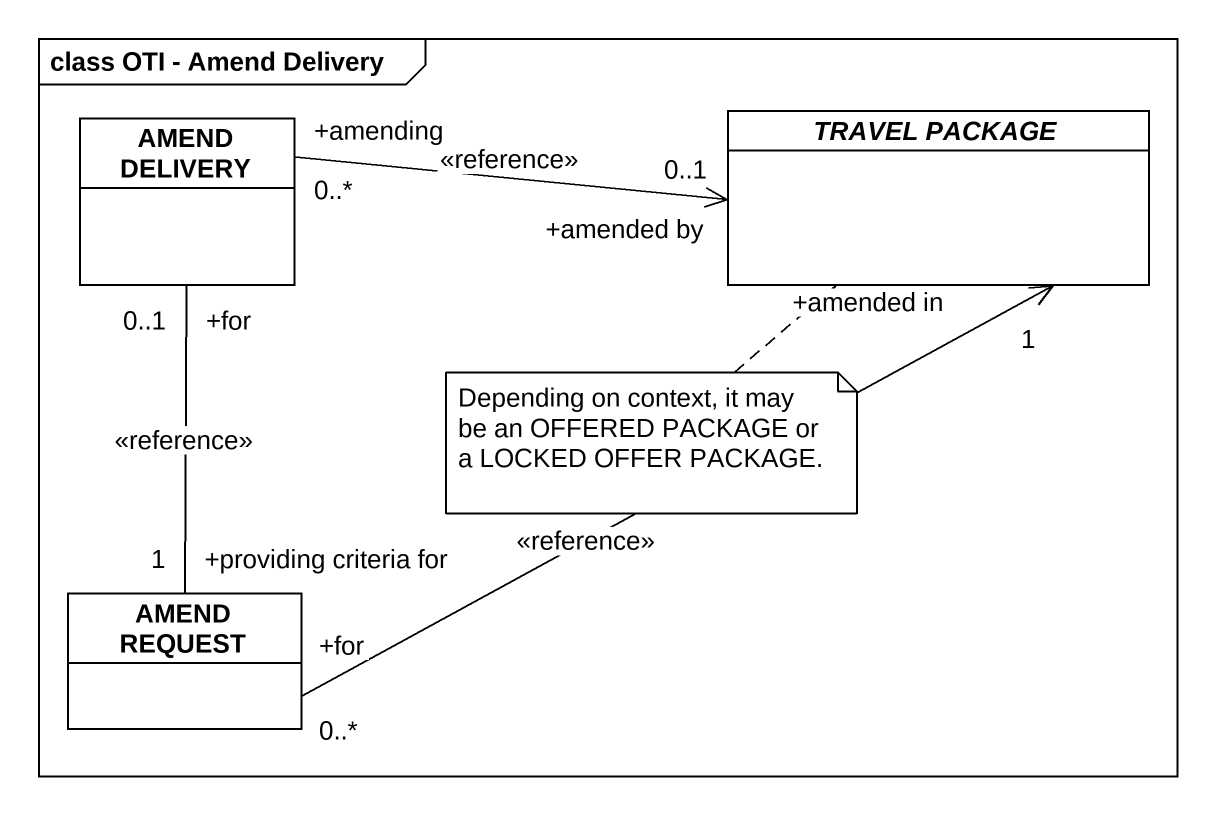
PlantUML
@startuml
mainframe class OTI - Amend Delivery
hide circle
hide empty members
class "AMEND DELIVERY" as AMEND_DELIVERY
abstract class "TRAVEL PACKAGE" as TRAVEL_PACKAGE
class "AMEND REQUEST" as AMEND_REQUEST
TRAVEL_PACKAGE "+amended by\n0..1" <-left- "+amending\n0..*" AMEND_DELIVERY : <<reference>>
AMEND_REQUEST "+providing criteria for\n1" -up- "+for\n0..1" AMEND_DELIVERY : <<reference>>
AMEND_REQUEST "+for\n0..*" -up-> "+amended in\n1" TRAVEL_PACKAGE : <<reference>>
note bottom of TRAVEL_PACKAGE : Depending on context, it may be an OFFERED PACKAGE or a LOCKED OFFER PACKAGE.
@enduml
